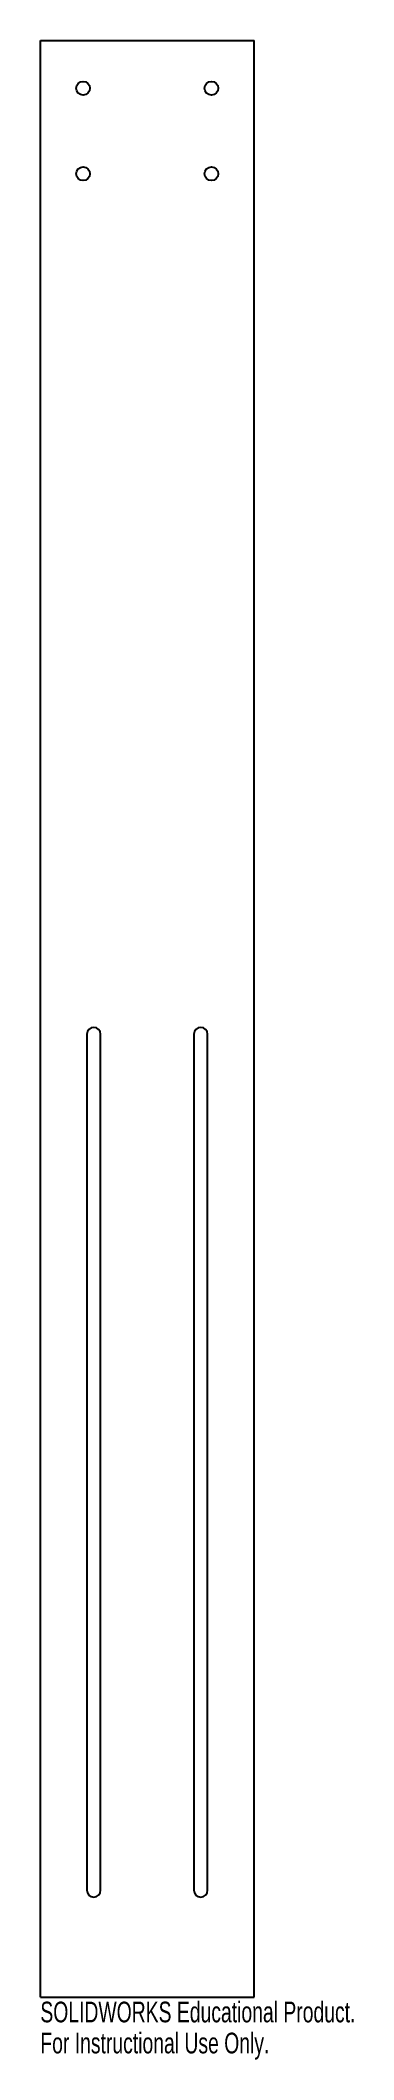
# Model space of a CAD drawing. Header units: millimetres. Extents: x -25 to 48, y -243 to 229.
import ezdxf

# ---------------------------------------------------------------- set-up
doc = ezdxf.new("R2010")
doc.units = ezdxf.units.MM
doc.styles.add('SLDTEXTSTYLE0', font='TXT', dxfattribs={"width": 0.7})

msp = doc.modelspace()

# ---------------------------------------------------------------- linework, layer by layer
at = {"color": 7, "linetype": 'Continuous', "lineweight": 25}
for p, q in [((-25, 228.6), (25, 228.6)), ((-25, -228.6), (-25, 228.6)), ((25, -228.6), (25, 228.6)), ((-14.1, -3.6), (-14.1, -203.6)), ((-10.9, -203.6), (-10.9, -3.6)), ((10.9, -3.6), (10.9, -203.6)), ((14.1, -203.6), (14.1, -3.6)), ((-25, -228.6), (25, -228.6))]:
    msp.add_line(p, q, dxfattribs=at)
for centre in [(-15, 217.43), (15, 217.43), (-15, 197.43), (15, 197.43)]:
    msp.add_circle(centre, 1.6, dxfattribs=at)
for centre, start, end in [((-12.5, -3.6), 0, 180), ((12.5, -3.6), 0, 180), ((-12.5, -203.6), 180, 0), ((12.5, -203.6), 180, 0)]:
    msp.add_arc(centre, 1.6, start, end, dxfattribs=at)

# ---------------------------------------------------------------- texts
at = {"color": 7, "linetype": 'Continuous', "char_height": 4.8336, "attachment_point": 1, "style": 'SLDTEXTSTYLE0'}
for s, insert in [('SOLIDWORKS Educational Product.', (-25, -229.62)), ('For Instructional Use Only.', (-25, -236.87))]:
    msp.add_mtext(s, dxfattribs=dict(at, insert=insert))

doc.saveas('drawing.dxf')
